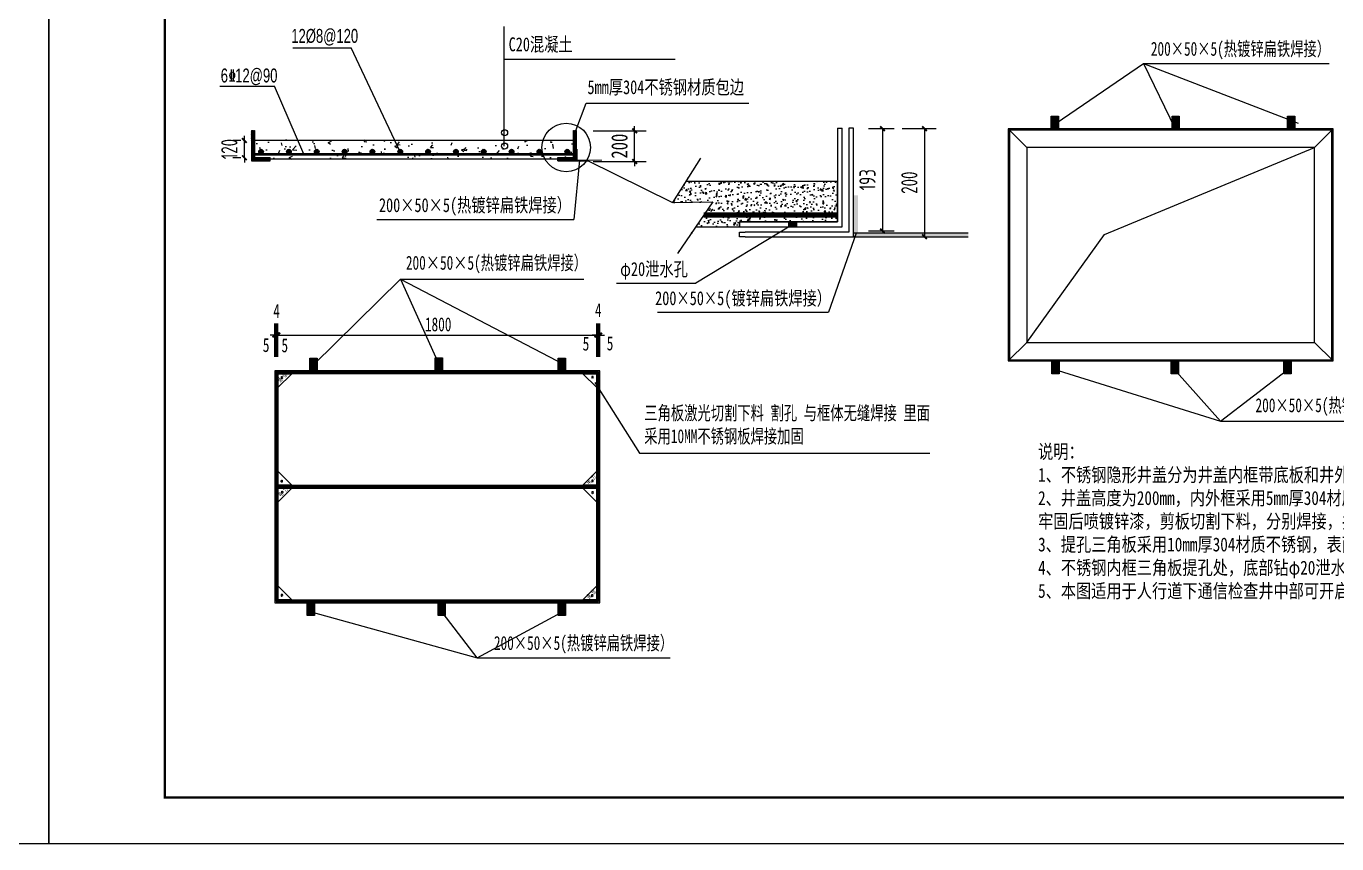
# Model space of a CAD drawing. Extents: x 66238224 to 66322224, y 84020927 to 84050627.
# Drawn here: x 66279737 to 66307982, y 84020927 to 84038544 of the extents above; entities that cross this region are included whole.
import ezdxf

# ---------------------------------------------------------------- set-up
doc = ezdxf.new("R2010")
doc.units = 0
doc.header["$LTSCALE"] = 1000
for name, color, linetype in [('fur', 8, 'Continuous'), ('GPSCOMMON', 7, 'Continuous'), ('PUB_DIM', 3, 'Continuous'), ('TK', 7, 'Continuous')]:
    doc.layers.add(name, color=color, linetype=linetype)
doc.styles.add('_TCH_DIM', font='仿宋_GB2312_0.ttf', dxfattribs={"width": 0.7})
doc.styles.add('_TEL_DIM', font='仿宋_GB2312_0.ttf', dxfattribs={"width": 0.7, "height": 3.5})
doc.styles.add('DIM_FONT', font='仿宋_GB2312_0.ttf', dxfattribs={"width": 0.7})
doc.styles.add('gpshz', font='fsdb_e.shx', dxfattribs={"width": 0.7, "bigfont": 'hztxt.shx'})
doc.styles.get("Standard").update_dxf_attribs({"font": 'tssdeng.shx', "width": 0.7, "bigfont": 'tssdchn.shx'})
doc.styles.add('仿宋', font='仿宋_GB2312_0.ttf', dxfattribs={"width": 0.75})
doc.dimstyles.new('DIMN', dxfattribs={"dimtxt": 300, "dimasz": 100, "dimexe": 250, "dimexo": 300, "dimgap": 150, "dimtad": 1, "dimdec": 0, "dimzin": 0, "dimdsep": 46, "dimtxsty": 'DIM_FONT', "dimblk": 'ARCHTICK', "dimcen": 0.09, "dimclrt": 7, "dimazin": 2, "dimtfac": 1, "dimtdec": 0, "dimtix": 1, "dimtmove": 2, "dimatfit": 3, "dimfxl": 1, "dimtolj": 1, "dimtzin": 0, "dimarcsym": 0})
doc.dimstyles.get("Standard").update_dxf_attribs({"dimscale": 100, "dimtxt": 3.5, "dimasz": 1, "dimexe": 2.5, "dimexo": 3, "dimgap": 1.5, "dimtad": 1, "dimdec": 0, "dimzin": 0, "dimdsep": 46, "dimtxsty": 'Standard', "dimblk": 'ARCHTICK', "dimcen": 0.09, "dimadec": 0, "dimazin": 0, "dimtfac": 1, "dimtdec": 0, "dimtix": 1, "dimtmove": 2, "dimatfit": 3, "dimfxl": 1, "dimtolj": 1, "dimtzin": 0, "dimarcsym": 0})
pattern_1 = [(45, (-274920400.355, -335992578.194), (-8.83883476483, 8.83883476483), []), (45, (-274920394.462, -335992578.194), (-8.83883476483, 8.83883476483), [])]
pattern_2 = [(45, (-274920008.423, -335992907.004), (-8.83883476483, 8.83883476483), []), (45, (-274920002.53, -335992907.004), (-8.83883476483, 8.83883476483), [])]
pattern_3 = [(45, (-274919408.423, -335992907.004), (-8.83883476483, 8.83883476483), []), (45, (-274919402.53, -335992907.004), (-8.83883476483, 8.83883476483), [])]
pattern_4 = [(45, (-274918808.423, -335992907.004), (-8.83883476483, 8.83883476483), []), (45, (-274918802.53, -335992907.004), (-8.83883476483, 8.83883476483), [])]
pattern_5 = [(45, (-274918208.423, -335992907.004), (-8.83883476483, 8.83883476483), []), (45, (-274918202.53, -335992907.004), (-8.83883476483, 8.83883476483), [])]
pattern_6 = [(45, (-274917608.423, -335992907.004), (-8.83883476483, 8.83883476483), []), (45, (-274917602.53, -335992907.004), (-8.83883476483, 8.83883476483), [])]
pattern_7 = [(45, (-274917008.423, -335992907.004), (-8.83883476483, 8.83883476483), []), (45, (-274917002.53, -335992907.004), (-8.83883476483, 8.83883476483), [])]
pattern_8 = [(45, (-274916408.423, -335992907.004), (-8.83883476483, 8.83883476483), []), (45, (-274916402.53, -335992907.004), (-8.83883476483, 8.83883476483), [])]
pattern_9 = [(45, (-274915808.423, -335992907.004), (-8.83883476483, 8.83883476483), []), (45, (-274915802.53, -335992907.004), (-8.83883476483, 8.83883476483), [])]
pattern_10 = [(45, (-274915208.423, -335992907.004), (-8.83883476483, 8.83883476483), []), (45, (-274915202.53, -335992907.004), (-8.83883476483, 8.83883476483), [])]
pattern_11 = [(45, (-274914608.423, -335992907.004), (-8.83883476483, 8.83883476483), []), (45, (-274914602.53, -335992907.004), (-8.83883476483, 8.83883476483), [])]
pattern_12 = [(45, (-274914008.423, -335992907.004), (-8.83883476483, 8.83883476483), []), (45, (-274914002.53, -335992907.004), (-8.83883476483, 8.83883476483), [])]

# ---------------------------------------------------------------- blocks, each defined once
blk = doc.blocks.new('_ArchTick')
at = {"color": 0, "linetype": 'ByBlock', "const_width": 0.4}
blk.add_lwpolyline([(-0.5, -0.5), (0.5, 0.5)], dxfattribs=at)
blk = doc.blocks.new('*D13')
at = {"color": 0, "lineweight": -2, "transparency": 16777216}
for p, q in [((66298618, 84036338), (66299345, 84036338)), ((66299095, 84036338), (66299095, 84034008)), ((66298618, 84034008), (66299345, 84034008))]:
    blk.add_line(p, q, dxfattribs=at)
at = {"layer": 'Defpoints', "color": 0, "transparency": 16777216}
for p in [(66298318, 84036338), (66298318, 84034008), (66299095, 84034008)]:
    blk.add_point(p, dxfattribs=at)
at = {"color": 0, "lineweight": -2, "transparency": 16777216, "xscale": 100, "yscale": 100, "zscale": 100}
for p, rotation in [((66299095, 84036338), 90), ((66299095, 84034008), 270)]:
    blk.add_blockref('_ArchTick', p, dxfattribs=dict(at, rotation=rotation))
at = {"color": 0, "transparency": 16777216, "insert": (66298770, 84035173), "char_height": 350, "attachment_point": 5, "rotation": 90}
blk.add_mtext('\\A1;200', dxfattribs=at)
blk = doc.blocks.new('*D14')
at = {"color": 0, "lineweight": -2, "ltscale": 5, "transparency": 16777216}
for p, q in [((66297886, 84036338), (66298442, 84036338)), ((66298192, 84036338), (66298192, 84034133)), ((66297886, 84034133), (66298442, 84034133))]:
    blk.add_line(p, q, dxfattribs=at)
at = {"layer": 'Defpoints', "color": 0, "ltscale": 5, "transparency": 16777216}
for p in [(66297586, 84036338), (66297586, 84034133), (66298192, 84034133)]:
    blk.add_point(p, dxfattribs=at)
at = {"color": 0, "lineweight": -2, "ltscale": 5, "transparency": 16777216, "xscale": 100, "yscale": 100, "zscale": 100}
for p, rotation in [((66298192, 84036338), 90), ((66298192, 84034133), 270)]:
    blk.add_blockref('_ArchTick', p, dxfattribs=dict(at, rotation=rotation))
at = {"color": 0, "ltscale": 5, "transparency": 16777216, "insert": (66297867, 84035236), "char_height": 350, "attachment_point": 5, "rotation": 90}
blk.add_mtext('\\A1;193', dxfattribs=at)
blk = doc.blocks.new('*D15')
at = {"color": 0, "lineweight": -2, "ltscale": 5, "transparency": 16777216}
for p, q in [((66291954, 84036290), (66293098, 84036290)), ((66292848, 84036290), (66292848, 84036390)), ((66292848, 84035629), (66292848, 84036290)), ((66291954, 84035629), (66293098, 84035629)), ((66292848, 84035629), (66292848, 84035529))]:
    blk.add_line(p, q, dxfattribs=at)
at = {"layer": 'Defpoints', "color": 0, "ltscale": 5, "transparency": 16777216}
for p in [(66291654, 84036290), (66292848, 84036290), (66291654, 84035629)]:
    blk.add_point(p, dxfattribs=at)
at = {"color": 0, "lineweight": -2, "ltscale": 5, "transparency": 16777216, "xscale": 100, "yscale": 100, "zscale": 100}
for p, rotation in [((66292848, 84036290), 270), ((66292848, 84035629), 90)]:
    blk.add_blockref('_ArchTick', p, dxfattribs=dict(at, rotation=rotation))
at = {"color": 0, "ltscale": 5, "transparency": 16777216, "insert": (66292523, 84035960), "char_height": 350, "attachment_point": 5, "rotation": 90, "style": '仿宋'}
blk.add_mtext('\\A1;200', dxfattribs=at)
blk = doc.blocks.new('*D16')
at = {"color": 0, "lineweight": -2, "ltscale": 5, "transparency": 16777216}
for p, q in [((66284439, 84036083), (66284439, 84036183)), ((66284361, 84036083), (66284189, 84036083)), ((66284439, 84035710), (66284439, 84036083)), ((66284361, 84035710), (66284189, 84035710)), ((66284439, 84035710), (66284439, 84035610))]:
    blk.add_line(p, q, dxfattribs=at)
at = {"layer": 'Defpoints', "color": 0, "ltscale": 5, "transparency": 16777216}
for p in [(66284439, 84036083), (66284661, 84036083), (66284661, 84035710)]:
    blk.add_point(p, dxfattribs=at)
at = {"color": 0, "lineweight": -2, "ltscale": 5, "transparency": 16777216, "xscale": 100, "yscale": 100, "zscale": 100}
for p, rotation in [((66284439, 84036083), 270), ((66284439, 84035710), 90)]:
    blk.add_blockref('_ArchTick', p, dxfattribs=dict(at, rotation=rotation))
at = {"color": 0, "ltscale": 5, "transparency": 16777216, "insert": (66284114, 84035897), "char_height": 350, "attachment_point": 5, "rotation": 90}
blk.add_mtext('\\A1;120', dxfattribs=at)
blk = doc.blocks.new('*D28')
at = {"layer": 'Defpoints', "color": 0, "ltscale": 5, "transparency": 16777216}
for p in [(66285121, 84031890), (66285096, 84031122), (66285121, 84031122)]:
    blk.add_point(p, dxfattribs=at)
at = {"layer": 'PUB_DIM', "color": 0, "lineweight": -2, "ltscale": 5, "transparency": 16777216}
for p, q in [((66285096, 84031422), (66285096, 84032140)), ((66285121, 84031422), (66285121, 84032140)), ((66285096, 84031890), (66284996, 84031890)), ((66285096, 84031890), (66285121, 84031890)), ((66285121, 84031890), (66285221, 84031890))]:
    blk.add_line(p, q, dxfattribs=at)
at = {"layer": 'PUB_DIM', "color": 0, "lineweight": -2, "ltscale": 5, "transparency": 16777216, "xscale": 100, "yscale": 100, "zscale": 100}
blk.add_blockref('_ArchTick', (66285096, 84031890), dxfattribs=at)
at = {"layer": 'PUB_DIM', "color": 0, "lineweight": -2, "ltscale": 5, "transparency": 16777216, "xscale": 100, "yscale": 100, "zscale": 100, "rotation": 180}
blk.add_blockref('_ArchTick', (66285121, 84031890), dxfattribs=at)
at = {"layer": 'PUB_DIM', "color": 7, "ltscale": 5, "transparency": 16777216, "insert": (66284907, 84031672), "char_height": 300, "attachment_point": 5, "style": 'DIM_FONT'}
blk.add_mtext('\\A1;5', dxfattribs=at)
blk = doc.blocks.new('*D29')
at = {"layer": 'Defpoints', "color": 0, "ltscale": 5, "transparency": 16777216}
for p in [(66285161, 84031890), (66285136, 84031122), (66285161, 84031122)]:
    blk.add_point(p, dxfattribs=at)
at = {"layer": 'PUB_DIM', "color": 0, "lineweight": -2, "ltscale": 5, "transparency": 16777216}
for p, q in [((66285136, 84031422), (66285136, 84032140)), ((66285161, 84031422), (66285161, 84032140)), ((66285136, 84031890), (66285036, 84031890)), ((66285136, 84031890), (66285161, 84031890)), ((66285161, 84031890), (66285261, 84031890))]:
    blk.add_line(p, q, dxfattribs=at)
at = {"layer": 'PUB_DIM', "color": 0, "lineweight": -2, "ltscale": 5, "transparency": 16777216, "xscale": 100, "yscale": 100, "zscale": 100}
blk.add_blockref('_ArchTick', (66285136, 84031890), dxfattribs=at)
at = {"layer": 'PUB_DIM', "color": 0, "lineweight": -2, "ltscale": 5, "transparency": 16777216, "xscale": 100, "yscale": 100, "zscale": 100, "rotation": 180}
blk.add_blockref('_ArchTick', (66285161, 84031890), dxfattribs=at)
at = {"layer": 'PUB_DIM', "color": 7, "ltscale": 5, "transparency": 16777216, "insert": (66285309, 84031667), "char_height": 300, "attachment_point": 5, "style": 'DIM_FONT'}
blk.add_mtext('\\A1;5', dxfattribs=at)
blk = doc.blocks.new('*D30')
at = {"layer": 'Defpoints', "color": 0, "ltscale": 5, "transparency": 16777216}
for p in [(66292056, 84031890), (66292031, 84031122), (66292056, 84031122)]:
    blk.add_point(p, dxfattribs=at)
at = {"layer": 'PUB_DIM', "color": 0, "lineweight": -2, "ltscale": 5, "transparency": 16777216}
for p, q in [((66292031, 84031422), (66292031, 84032140)), ((66292056, 84031422), (66292056, 84032140)), ((66292031, 84031890), (66291931, 84031890)), ((66292031, 84031890), (66292056, 84031890)), ((66292056, 84031890), (66292156, 84031890))]:
    blk.add_line(p, q, dxfattribs=at)
at = {"layer": 'PUB_DIM', "color": 0, "lineweight": -2, "ltscale": 5, "transparency": 16777216, "xscale": 100, "yscale": 100, "zscale": 100}
blk.add_blockref('_ArchTick', (66292031, 84031890), dxfattribs=at)
at = {"layer": 'PUB_DIM', "color": 0, "lineweight": -2, "ltscale": 5, "transparency": 16777216, "xscale": 100, "yscale": 100, "zscale": 100, "rotation": 180}
blk.add_blockref('_ArchTick', (66292056, 84031890), dxfattribs=at)
at = {"layer": 'PUB_DIM', "color": 7, "ltscale": 5, "transparency": 16777216, "insert": (66291800, 84031702), "char_height": 300, "attachment_point": 5, "style": 'DIM_FONT'}
blk.add_mtext('\\A1;5', dxfattribs=at)
blk = doc.blocks.new('*D31')
at = {"layer": 'Defpoints', "color": 0, "ltscale": 5, "transparency": 16777216}
for p in [(66292096, 84031890), (66292071, 84031122), (66292096, 84031122)]:
    blk.add_point(p, dxfattribs=at)
at = {"layer": 'PUB_DIM', "color": 0, "lineweight": -2, "ltscale": 5, "transparency": 16777216}
for p, q in [((66292071, 84031422), (66292071, 84032140)), ((66292096, 84031422), (66292096, 84032140)), ((66292071, 84031890), (66291971, 84031890)), ((66292071, 84031890), (66292096, 84031890)), ((66292096, 84031890), (66292196, 84031890))]:
    blk.add_line(p, q, dxfattribs=at)
at = {"layer": 'PUB_DIM', "color": 0, "lineweight": -2, "ltscale": 5, "transparency": 16777216, "xscale": 100, "yscale": 100, "zscale": 100}
blk.add_blockref('_ArchTick', (66292071, 84031890), dxfattribs=at)
at = {"layer": 'PUB_DIM', "color": 0, "lineweight": -2, "ltscale": 5, "transparency": 16777216, "xscale": 100, "yscale": 100, "zscale": 100, "rotation": 180}
blk.add_blockref('_ArchTick', (66292096, 84031890), dxfattribs=at)
at = {"layer": 'PUB_DIM', "color": 7, "ltscale": 5, "transparency": 16777216, "insert": (66292319, 84031708), "char_height": 300, "attachment_point": 5, "style": 'DIM_FONT'}
blk.add_mtext('\\A1;5', dxfattribs=at)

msp = doc.modelspace()

# ---------------------------------------------------------------- hatches: boundary and pattern name
at = {"ltscale": 5}
for color, points in [(2, [(66301828.124, 84036330.993), (66301984.896, 84036330.993), (66301984.896, 84036603.019), (66301828.124, 84036603.019)]), (2, [(66304430.17, 84036331.662), (66304586.941, 84036331.662), (66304586.941, 84036603.688), (66304430.17, 84036603.688)]), (2, [(66304477.626, 84036580.332), (66304477.626, 84036330.332), (66304502.626, 84036330.332), (66304502.626, 84036580.332)]), (2, [(66306920.569, 84036329.361), (66307077.34, 84036329.361), (66307077.34, 84036601.387), (66306920.569, 84036601.387)]), (2, [(66306972.284, 84036580.332), (66306972.284, 84036330.332), (66306997.284, 84036330.332), (66306997.284, 84036580.332)]), (2, [(66291596.779, 84035646.339), (66291621.779, 84035646.339), (66291621.779, 84035896.339), (66291596.779, 84035896.339)]), (2, [(66291594.895, 84035671.967), (66291594.895, 84035646.967), (66291844.895, 84035646.967), (66291844.895, 84035671.967)]), (2, [(66291844.895, 84035671.967), (66291844.895, 84035646.967), (66292094.895, 84035646.967), (66292094.895, 84035671.967)]), (2, [(66291894.895, 84035671.967), (66291894.895, 84035646.967), (66292144.895, 84035646.967), (66292144.895, 84035671.967)]), (2, [(66297574.174, 84034002.403), (66297664.174, 84034002.403), (66297664.174, 84034902.403), (66297574.174, 84034902.403)]), (256, [(66296336.652, 84034326.665), (66296166.393, 84034326.665), (66296166.393, 84034224.665), (66296336.652, 84034224.665)]), (2, [(66297567.393, 84034095.8), (66297567.393, 84034004.665), (66300037.889, 84034004.665), (66300037.889, 84034095.8)]), (2, [(66285850.086, 84031118.627), (66286006.858, 84031118.627), (66286006.858, 84031390.653), (66285850.086, 84031390.653)]), (2, [(66285912.038, 84031371.207), (66285912.038, 84031121.207), (66285937.038, 84031121.207), (66285937.038, 84031371.207)]), (2, [(66288550.923, 84031120.384), (66288707.695, 84031120.384), (66288707.695, 84031392.41), (66288550.923, 84031392.41)]), (2, [(66288672.012, 84031371.207), (66288672.012, 84031121.207), (66288697.012, 84031121.207), (66288697.012, 84031371.207)]), (2, [(66291204.133, 84031117.832), (66291360.905, 84031117.832), (66291360.905, 84031389.858), (66291204.133, 84031389.858)]), (2, [(66291342.855, 84031371.207), (66291342.855, 84031121.207), (66291367.855, 84031121.207), (66291367.855, 84031371.207)]), (2, [(66301843.482, 84031053.716), (66302000.253, 84031053.716), (66302000.253, 84031325.742), (66301843.482, 84031325.742)]), (2, [(66304413.604, 84031051.875), (66304570.375, 84031051.875), (66304570.375, 84031323.902), (66304413.604, 84031323.902)]), (2, [(66304477.626, 84031331.648), (66304477.626, 84031081.648), (66304502.626, 84031081.648), (66304502.626, 84031331.648)]), (2, [(66306838.688, 84031051.791), (66306995.46, 84031051.791), (66306995.46, 84031323.818), (66306838.688, 84031323.818)]), (2, [(66306896.613, 84031331.648), (66306896.613, 84031081.648), (66306921.613, 84031081.648), (66306921.613, 84031331.648)]), (2, [(66285790.553, 84025849.717), (66285947.324, 84025849.717), (66285947.324, 84026121.744), (66285790.553, 84026121.744)]), (2, [(66285912.038, 84026122.523), (66285912.038, 84025872.523), (66285937.038, 84025872.523), (66285937.038, 84026122.523)]), (2, [(66288611.492, 84025849.717), (66288768.264, 84025849.717), (66288768.264, 84026121.744), (66288611.492, 84026121.744)]), (2, [(66288672.012, 84026122.523), (66288672.012, 84025872.523), (66288697.012, 84025872.523), (66288697.012, 84026122.523)]), (2, [(66291204.133, 84025849.717), (66291360.905, 84025849.717), (66291360.905, 84026121.744), (66291204.133, 84026121.744)]), (2, [(66291267.184, 84026122.523), (66291267.184, 84025872.523), (66291292.184, 84025872.523), (66291292.184, 84026122.523)])]:
    msp.add_hatch(color=color, dxfattribs=at).paths.add_polyline_path(points)
h = msp.add_hatch(dxfattribs=at)
h.set_pattern_fill('金属', color=256, scale=5, style=0)
h.set_pattern_definition(pattern_1)
h.paths.add_polyline_path([(66284659.895, 84036296.967), (66284634.895, 84036296.967), (66284634.895, 84035686.967), (66284994.895, 84035686.967), (66284994.895, 84035711.967), (66284659.895, 84035711.967)])
h.paths.add_polyline_path([(66284619.895, 84036296.967), (66284594.895, 84036296.967), (66284594.895, 84035646.967), (66284994.895, 84035646.967), (66284994.895, 84035671.967), (66284619.895, 84035671.967)])
h = msp.add_hatch(dxfattribs=at)
h.set_pattern_fill('金属', color=256, scale=5, style=0)
h.set_pattern_definition(pattern_1)
h.paths.add_polyline_path([(66291594.895, 84036296.967), (66291569.895, 84036296.967), (66291569.895, 84035671.967), (66291194.895, 84035671.967), (66291194.895, 84035646.967), (66291594.895, 84035646.967)])
h.paths.add_polyline_path([(66291554.895, 84036296.967), (66291529.895, 84036296.967), (66291529.895, 84035711.967), (66291194.895, 84035711.967), (66291194.895, 84035686.967), (66291554.895, 84035686.967)], flags=17)
h = msp.add_hatch(dxfattribs=at)
h.set_pattern_fill('混凝土', color=256, scale=100, style=0)
h.set_pattern_definition([(50, (-274920400.35, -335992578.2), (717.2601826, -62.752135), [75, -825]), (355, (-274920400.35, -335992578.2), (-138.7513336, 752.1921337), [60, -660]), (100.4514, (-274920340.6, -335992583.4), (578.5093817, 689.4395421), [63.74019, -701.142112]), (46.1842, (-274920400.35, -335992378.2), (1067.2410486, -165.5190143), [112.5, -1237.5]), (96.6356, (-274920311.4, -335992392), (934.6627055, 974.117871), [95.610288, -1051.713]), (351.1842, (-274920400.4, -335992378.2), (934.6619451, 974.118601), [90, -990]), (21, (-274920300.35, -335992428.2), (596.9070521, -402.61889067), [75, -825]), (326, (-274920300.35, -335992428.2), (243.3153319, 725.150045), [60, -660]), (71.4514, (-274920250.6, -335992461.75), (840.2226286, 322.5304967), [63.74019, -701.142112]), (37.5, (-274920400.35, -335992578.2), (12.15985532, 332.89385383), [0, -652, 0, -670, 0, -662.5]), (7.5, (-274920400.35, -335992578.2), (263.06953744, 394.41171188), [0, -382, 0, -637, 0, -252.5]), (327.5, (-274920623.35, -335992578.2), (533.82243617, -22.55487173), [0, -250, 0, -780, 0, -1035]), (317.5, (-274920723.35, -335992578.2), (583.18616934, 100.10498233), [0, -325, 0, -518, 0, -735])])
h.paths.add_polyline_path([(66291194.895, 84035686.967), (66291194.895, 84035711.967), (66291529.895, 84035711.967), (66291529.895, 84036086.967), (66284659.895, 84036086.967), (66284659.895, 84035711.967), (66284994.895, 84035711.967), (66284994.895, 84035686.967)])
h = msp.add_hatch(dxfattribs=at)
h.set_pattern_fill('金属', color=256, scale=5, style=0)
h.set_pattern_definition([(45, (-274920608.423, -335992907.004), (-8.83883476483, 8.83883476483), []), (45, (-274920602.53, -335992907.004), (-8.83883476483, 8.83883476483), [])])
h.paths.add_polyline_path([(66284847.084, 84035841.693, 1), (66284747.084, 84035841.693, 1)])
h = msp.add_hatch(dxfattribs=at)
h.set_pattern_fill('金属', color=256, scale=5, style=0)
h.set_pattern_definition(pattern_2)
h.paths.add_polyline_path([(66285447.084, 84035841.693, 1), (66285347.084, 84035841.693, 1)])
h = msp.add_hatch(dxfattribs=at)
h.set_pattern_fill('金属', color=256, scale=5, style=0)
h.set_pattern_definition(pattern_2)
h.paths.add_polyline_path([(66285447.084, 84035841.693, 1), (66285347.084, 84035841.693, 1)])
h = msp.add_hatch(dxfattribs=at)
h.set_pattern_fill('金属', color=256, scale=5, style=0)
h.set_pattern_definition(pattern_2)
h.paths.add_polyline_path([(66285447.084, 84035841.693, 1), (66285347.084, 84035841.693, 1)])
h = msp.add_hatch(dxfattribs=at)
h.set_pattern_fill('金属', color=256, scale=5, style=0)
h.set_pattern_definition(pattern_3)
h.paths.add_polyline_path([(66286047.084, 84035841.693, 1), (66285947.084, 84035841.693, 1)])
h = msp.add_hatch(dxfattribs=at)
h.set_pattern_fill('金属', color=256, scale=5, style=0)
h.set_pattern_definition(pattern_3)
h.paths.add_polyline_path([(66286047.084, 84035841.693, 1), (66285947.084, 84035841.693, 1)])
h = msp.add_hatch(dxfattribs=at)
h.set_pattern_fill('金属', color=256, scale=5, style=0)
h.set_pattern_definition(pattern_3)
h.paths.add_polyline_path([(66286047.084, 84035841.693, 1), (66285947.084, 84035841.693, 1)])
h = msp.add_hatch(dxfattribs=at)
h.set_pattern_fill('金属', color=256, scale=5, style=0)
h.set_pattern_definition(pattern_4)
h.paths.add_polyline_path([(66286647.084, 84035841.693, 1), (66286547.084, 84035841.693, 1)])
h = msp.add_hatch(dxfattribs=at)
h.set_pattern_fill('金属', color=256, scale=5, style=0)
h.set_pattern_definition(pattern_4)
h.paths.add_polyline_path([(66286647.084, 84035841.693, 1), (66286547.084, 84035841.693, 1)])
h = msp.add_hatch(dxfattribs=at)
h.set_pattern_fill('金属', color=256, scale=5, style=0)
h.set_pattern_definition(pattern_4)
h.paths.add_polyline_path([(66286647.084, 84035841.693, 1), (66286547.084, 84035841.693, 1)])
h = msp.add_hatch(dxfattribs=at)
h.set_pattern_fill('金属', color=256, scale=5, style=0)
h.set_pattern_definition(pattern_5)
h.paths.add_polyline_path([(66287247.084, 84035841.693, 1), (66287147.084, 84035841.693, 1)])
h = msp.add_hatch(dxfattribs=at)
h.set_pattern_fill('金属', color=256, scale=5, style=0)
h.set_pattern_definition(pattern_5)
h.paths.add_polyline_path([(66287247.084, 84035841.693, 1), (66287147.084, 84035841.693, 1)])
h = msp.add_hatch(dxfattribs=at)
h.set_pattern_fill('金属', color=256, scale=5, style=0)
h.set_pattern_definition(pattern_5)
h.paths.add_polyline_path([(66287247.084, 84035841.693, 1), (66287147.084, 84035841.693, 1)])
h = msp.add_hatch(dxfattribs=at)
h.set_pattern_fill('金属', color=256, scale=5, style=0)
h.set_pattern_definition(pattern_6)
h.paths.add_polyline_path([(66287847.084, 84035841.693, 1), (66287747.084, 84035841.693, 1)])
h = msp.add_hatch(dxfattribs=at)
h.set_pattern_fill('金属', color=256, scale=5, style=0)
h.set_pattern_definition(pattern_6)
h.paths.add_polyline_path([(66287847.084, 84035841.693, 1), (66287747.084, 84035841.693, 1)])
h = msp.add_hatch(dxfattribs=at)
h.set_pattern_fill('金属', color=256, scale=5, style=0)
h.set_pattern_definition(pattern_6)
h.paths.add_polyline_path([(66287847.084, 84035841.693, 1), (66287747.084, 84035841.693, 1)])
h = msp.add_hatch(dxfattribs=at)
h.set_pattern_fill('金属', color=256, scale=5, style=0)
h.set_pattern_definition(pattern_7)
h.paths.add_polyline_path([(66288447.084, 84035841.693, 1), (66288347.084, 84035841.693, 1)])
h = msp.add_hatch(dxfattribs=at)
h.set_pattern_fill('金属', color=256, scale=5, style=0)
h.set_pattern_definition(pattern_7)
h.paths.add_polyline_path([(66288447.084, 84035841.693, 1), (66288347.084, 84035841.693, 1)])
h = msp.add_hatch(dxfattribs=at)
h.set_pattern_fill('金属', color=256, scale=5, style=0)
h.set_pattern_definition(pattern_7)
h.paths.add_polyline_path([(66288447.084, 84035841.693, 1), (66288347.084, 84035841.693, 1)])
h = msp.add_hatch(dxfattribs=at)
h.set_pattern_fill('金属', color=256, scale=5, style=0)
h.set_pattern_definition(pattern_8)
h.paths.add_polyline_path([(66289047.084, 84035841.693, 1), (66288947.084, 84035841.693, 1)])
h = msp.add_hatch(dxfattribs=at)
h.set_pattern_fill('金属', color=256, scale=5, style=0)
h.set_pattern_definition(pattern_8)
h.paths.add_polyline_path([(66289047.084, 84035841.693, 1), (66288947.084, 84035841.693, 1)])
h = msp.add_hatch(dxfattribs=at)
h.set_pattern_fill('金属', color=256, scale=5, style=0)
h.set_pattern_definition(pattern_8)
h.paths.add_polyline_path([(66289047.084, 84035841.693, 1), (66288947.084, 84035841.693, 1)])
h = msp.add_hatch(dxfattribs=at)
h.set_pattern_fill('金属', color=256, scale=5, style=0)
h.set_pattern_definition(pattern_9)
h.paths.add_polyline_path([(66289647.084, 84035841.693, 1), (66289547.084, 84035841.693, 1)])
h = msp.add_hatch(dxfattribs=at)
h.set_pattern_fill('金属', color=256, scale=5, style=0)
h.set_pattern_definition(pattern_9)
h.paths.add_polyline_path([(66289647.084, 84035841.693, 1), (66289547.084, 84035841.693, 1)])
h = msp.add_hatch(dxfattribs=at)
h.set_pattern_fill('金属', color=256, scale=5, style=0)
h.set_pattern_definition(pattern_9)
h.paths.add_polyline_path([(66289647.084, 84035841.693, 1), (66289547.084, 84035841.693, 1)])
h = msp.add_hatch(dxfattribs=at)
h.set_pattern_fill('金属', color=256, scale=5, style=0)
h.set_pattern_definition(pattern_10)
h.paths.add_polyline_path([(66290247.084, 84035841.693, 1), (66290147.084, 84035841.693, 1)])
h = msp.add_hatch(dxfattribs=at)
h.set_pattern_fill('金属', color=256, scale=5, style=0)
h.set_pattern_definition(pattern_10)
h.paths.add_polyline_path([(66290247.084, 84035841.693, 1), (66290147.084, 84035841.693, 1)])
h = msp.add_hatch(dxfattribs=at)
h.set_pattern_fill('金属', color=256, scale=5, style=0)
h.set_pattern_definition(pattern_10)
h.paths.add_polyline_path([(66290247.084, 84035841.693, 1), (66290147.084, 84035841.693, 1)])
h = msp.add_hatch(dxfattribs=at)
h.set_pattern_fill('金属', color=256, scale=5, style=0)
h.set_pattern_definition(pattern_11)
h.paths.add_polyline_path([(66290847.084, 84035841.693, 1), (66290747.084, 84035841.693, 1)])
h = msp.add_hatch(dxfattribs=at)
h.set_pattern_fill('金属', color=256, scale=5, style=0)
h.set_pattern_definition(pattern_11)
h.paths.add_polyline_path([(66290847.084, 84035841.693, 1), (66290747.084, 84035841.693, 1)])
h = msp.add_hatch(dxfattribs=at)
h.set_pattern_fill('金属', color=256, scale=5, style=0)
h.set_pattern_definition(pattern_11)
h.paths.add_polyline_path([(66290847.084, 84035841.693, 1), (66290747.084, 84035841.693, 1)])
h = msp.add_hatch(dxfattribs=at)
h.set_pattern_fill('金属', color=256, scale=5, style=0)
h.set_pattern_definition(pattern_12)
h.paths.add_polyline_path([(66291447.084, 84035841.693, 1), (66291347.084, 84035841.693, 1)])
h = msp.add_hatch(dxfattribs=at)
h.set_pattern_fill('金属', color=256, scale=5, style=0)
h.set_pattern_definition(pattern_12)
h.paths.add_polyline_path([(66291447.084, 84035841.693, 1), (66291347.084, 84035841.693, 1)])
h = msp.add_hatch(dxfattribs=at)
h.set_pattern_fill('金属', color=256, scale=5, style=0)
h.set_pattern_definition(pattern_12)
h.paths.add_polyline_path([(66291447.084, 84035841.693, 1), (66291347.084, 84035841.693, 1)])
at = {"layer": 'fur'}
h = msp.add_hatch(dxfattribs=at)
h.set_pattern_fill('AR-CONC', color=3, scale=40, style=0)
h.set_pattern_definition([(50, (65728143.4, 84048365.32), (286.90407, -25.10085), [30, -330]), (355, (65728143.4, 84048365.32), (-55.50053, 300.87685), [24, -264]), (100.4514, (65728167.3, 84048363.23), (231.40375, 275.77582), [25.49608, -280.45684]), (46.1842, (65728143.4, 84048445.32), (426.89642, -66.2076), [45, -495]), (96.6356, (65728178.97, 84048439.8), (373.86508, 389.64715), [38.2441, -420.6852]), (351.1842, (65728143.4, 84048445.3), (373.86478, 389.64744), [36, -396]), (21, (65728183.4, 84048425.32), (238.76282, -161.04756), [30, -330]), (326, (65728183.4, 84048425.32), (97.32613, 290.06002), [24, -264]), (71.4514, (65728203.3, 84048411.9), (336.08905, 129.0122), [25.49608, -280.45684]), (37.5, (65728143.39, 84048365.32), (4.863942, 133.157542), [0, -260.8, 0, -268, 0, -265]), (7.5, (65728143.4, 84048365.32), (105.227815, 157.764685), [0, -152.8, 0, -254.8, 0, -101]), (327.5, (65728054.19, 84048365.32), (213.528974, -9.021949), [0, -100, 0, -312, 0, -414]), (317.5, (65728014.2, 84048365.32), (233.27447, 40.04199), [0, -130, 0, -207.2, 0, -294])])
edge = h.paths.add_edge_path()
edge.add_line((66294165.89, 84034224.665), (66295111.393, 84034224.665))
edge.add_line((66295111.393, 84034224.665), (66295111.393, 84034326.665))
edge.add_line((66295111.393, 84034326.665), (66297221.393, 84034326.665))
edge.add_line((66297221.393, 84034326.665), (66297221.393, 84035200.665))
edge.add_line((66297221.393, 84035200.665), (66293954.312, 84035200.665))
edge.add_line((66294265.393, 84035704.665), (66293663.393, 84034746.665))
edge.add_line((66293663.393, 84034746.665), (66294533.393, 84034758.665))
edge.add_line((66294533.393, 84034758.665), (66293775.393, 84033646.665))

# ---------------------------------------------------------------- linework, layer by layer
at = {"color": 3, "ltscale": 5}
for p, q in [((66290039.525, 84035957.145), (66290039.525, 84038541.204)), ((66301936.578, 84036458.032), (66303817.178, 84037740.77)), ((66303817.178, 84037740.77), (66307817.909, 84037740.77)), ((66303817.178, 84037740.77), (66304501.507, 84036330.869)), ((66303817.178, 84037740.77), (66307148.214, 84036457.787)), ((66291661.921, 84035660.529), (66291536.912, 84034376.884)), ((66287290.507, 84034376.884), (66291536.912, 84034376.884)), ((66296257.857, 84034270.93), (66294165.219, 84033009.935)), ((66297622.395, 84034081.6), (66297027.494, 84032381.737)), ((66285931.213, 84031248.907), (66287804.34, 84033096.456)), ((66287804.34, 84033096.456), (66291757.359, 84033096.456)), ((66287804.34, 84033096.456), (66288695.893, 84031121.744)), ((66287804.34, 84033096.456), (66291342.6, 84031248.662)), ((66292455.774, 84033009.935), (66294165.219, 84033009.935)), ((66293342.834, 84032381.737), (66297027.494, 84032381.737)), ((66301979.891, 84031123.42), (66305478.759, 84030035.208)), ((66305478.759, 84030035.208), (66304526.253, 84031095.548)), ((66305478.759, 84030035.208), (66306900.034, 84031127.797)), ((66305478.759, 84030035.208), (66310103.032, 84030035.208)), ((66285929.709, 84025914.295), (66289451.754, 84024934.749)), ((66289451.754, 84024934.749), (66288720.639, 84025886.423)), ((66289451.754, 84024934.749), (66291281.046, 84025918.672)), ((66289451.754, 84024934.749), (66293611.379, 84024934.749))]:
    msp.add_line(p, q, dxfattribs=at)
for p, q in [((66284594.895, 84036296.967), (66284594.895, 84035646.967)), ((66284619.895, 84036296.967), (66284619.895, 84035671.967)), ((66284634.895, 84036296.967), (66284634.895, 84035686.967)), ((66284659.895, 84036296.967), (66284659.895, 84035711.967)), ((66291529.895, 84035711.967), (66291529.895, 84036296.967)), ((66291554.895, 84035686.967), (66291554.895, 84036296.967)), ((66291569.895, 84035671.967), (66291569.895, 84036296.967)), ((66291594.895, 84035646.967), (66291594.895, 84036296.967)), ((66307901.507, 84036330.869), (66300901.507, 84036330.869)), ((66300901.507, 84036330.869), (66300901.507, 84031330.869)), ((66307876.507, 84036305.869), (66300926.507, 84036305.869)), ((66300926.507, 84036305.869), (66300926.507, 84031355.869)), ((66307876.507, 84031355.869), (66307876.507, 84036305.869)), ((66307901.507, 84031330.869), (66307901.507, 84036330.869)), ((66307501.507, 84035930.869), (66301301.507, 84035930.869)), ((66301301.507, 84035930.869), (66301301.507, 84031730.869)), ((66307501.507, 84031730.869), (66307501.507, 84035930.869)), ((66284594.895, 84035646.967), (66284994.895, 84035646.967)), ((66284619.895, 84035671.967), (66284994.895, 84035671.967)), ((66284634.895, 84035686.967), (66284994.895, 84035686.967)), ((66284659.895, 84035711.967), (66284994.895, 84035711.967)), ((66291194.895, 84035711.967), (66291529.895, 84035711.967)), ((66291194.895, 84035686.967), (66291554.895, 84035686.967)), ((66291194.895, 84035671.967), (66291569.895, 84035671.967)), ((66291194.895, 84035646.967), (66291594.895, 84035646.967)), ((66301301.507, 84031730.869), (66307501.507, 84031730.869)), ((66300926.507, 84031355.869), (66307876.507, 84031355.869)), ((66292095.893, 84031121.744), (66285095.893, 84031121.744)), ((66285095.893, 84031121.744), (66285095.893, 84026121.744)), ((66292070.893, 84031096.744), (66285120.893, 84031096.744)), ((66285120.893, 84031096.744), (66285120.893, 84026146.744)), ((66292055.893, 84031081.744), (66285135.893, 84031081.744)), ((66285135.893, 84031081.744), (66285135.893, 84028631.744)), ((66292055.893, 84028631.744), (66292055.893, 84031081.744)), ((66292070.893, 84026146.744), (66292070.893, 84031096.744)), ((66292095.893, 84026121.744), (66292095.893, 84031121.744)), ((66300901.507, 84031330.869), (66307901.507, 84031330.869)), ((66292030.893, 84031056.744), (66285160.893, 84031056.744)), ((66285160.893, 84031056.744), (66285160.893, 84028656.744)), ((66292030.893, 84028656.744), (66292030.893, 84031056.744)), ((66285135.893, 84028631.744), (66292055.893, 84028631.744)), ((66285135.893, 84028611.744), (66292055.893, 84028611.744)), ((66285135.893, 84028611.744), (66285135.893, 84026161.744)), ((66285160.893, 84028656.744), (66292030.893, 84028656.744)), ((66285160.893, 84028586.767), (66292030.893, 84028589.244)), ((66285160.893, 84028586.767), (66285160.893, 84026186.744)), ((66292030.893, 84026186.744), (66292030.893, 84028589.244)), ((66292055.893, 84026161.744), (66292055.893, 84028611.744)), ((66285095.893, 84026121.744), (66292095.893, 84026121.744)), ((66285120.893, 84026146.744), (66292070.893, 84026146.744)), ((66285135.893, 84026161.744), (66292055.893, 84026161.744)), ((66285160.893, 84026186.744), (66292030.893, 84026186.744))]:
    msp.add_line(p, q)
at = {"ltscale": 5}
for p, q in [((66284594.895, 84036296.967), (66284619.895, 84036296.967)), ((66284634.895, 84036296.967), (66284659.895, 84036296.967)), ((66291529.895, 84036296.967), (66291554.895, 84036296.967)), ((66291569.895, 84036296.967), (66291594.895, 84036296.967)), ((66291594.895, 84035646.967), (66291594.895, 84036296.967)), ((66301301.507, 84035930.869), (66300901.507, 84036330.869)), ((66307501.507, 84035930.869), (66307901.507, 84036330.869)), ((66284659.895, 84036086.967), (66291529.895, 84036086.967)), ((66284594.895, 84035646.967), (66284994.895, 84035646.967)), ((66284634.895, 84035686.967), (66291554.895, 84035686.967)), ((66284994.895, 84035686.967), (66284994.895, 84035711.967)), ((66284994.895, 84035646.967), (66284994.895, 84035671.967)), ((66291194.895, 84035686.967), (66291194.895, 84035711.967)), ((66291194.895, 84035646.967), (66291194.895, 84035671.967)), ((66291594.895, 84035646.967), (66291194.895, 84035646.967)), ((66291594.895, 84035646.967), (66291844.895, 84035646.967)), ((66296166.393, 84034326.665), (66296166.393, 84034224.825)), ((66296336.652, 84034326.665), (66296336.652, 84034224.825)), ((66297567.393, 84034029.665), (66297567.393, 84034004.665)), ((66301301.507, 84031730.869), (66300901.507, 84031330.869)), ((66307501.507, 84031730.869), (66307901.507, 84031330.869)), ((66285095.893, 84031121.744), (66285395.893, 84031121.744)), ((66285160.893, 84031056.744), (66285460.893, 84031056.744)), ((66285160.893, 84031056.744), (66285160.893, 84030756.744))]:
    msp.add_line(p, q, dxfattribs=at)
at = {"lineweight": 50, "ltscale": 5}
msp.add_line((66284673.734, 84035786.967), (66291517.632, 84035786.967), dxfattribs=at)
at = {"color": 2, "ltscale": 5}
for p, q in [((66297566.645, 84034095.8), (66300037.889, 84034095.8)), ((66297567.393, 84034004.665), (66300037.889, 84034004.665))]:
    msp.add_line(p, q, dxfattribs=at)
for points in [[(66301984.896, 84036330.993), (66301828.124, 84036330.993), (66301828.124, 84036607.368), (66301984.896, 84036607.368)], [(66304586.941, 84036331.662), (66304430.17, 84036331.662), (66304430.17, 84036608.037), (66304586.941, 84036608.037)], [(66307077.34, 84036329.361), (66306920.569, 84036329.361), (66306920.569, 84036605.736), (66307077.34, 84036605.736)], [(66286006.858, 84031118.627), (66285850.086, 84031118.627), (66285850.086, 84031395.002), (66286006.858, 84031395.002)], [(66288707.695, 84031120.384), (66288550.923, 84031120.384), (66288550.923, 84031396.759), (66288707.695, 84031396.759)], [(66291360.905, 84031117.832), (66291204.133, 84031117.832), (66291204.133, 84031394.207), (66291360.905, 84031394.207)], [(66302000.253, 84031053.716), (66301843.482, 84031053.716), (66301843.482, 84031330.091), (66302000.253, 84031330.091)], [(66304570.375, 84031051.875), (66304413.604, 84031051.875), (66304413.604, 84031328.25), (66304570.375, 84031328.25)], [(66306995.46, 84031051.791), (66306838.688, 84031051.791), (66306838.688, 84031328.167), (66306995.46, 84031328.167)], [(66285947.324, 84025849.717), (66285790.553, 84025849.717), (66285790.553, 84026126.092), (66285947.324, 84026126.092)], [(66288768.264, 84025849.717), (66288611.492, 84025849.717), (66288611.492, 84026126.092), (66288768.264, 84026126.092)], [(66291360.905, 84025849.717), (66291204.133, 84025849.717), (66291204.133, 84026126.092), (66291360.905, 84026126.092)]]:
    msp.add_lwpolyline(points, close=True, dxfattribs=at)
at = {"color": 1, "ltscale": 5}
msp.add_lwpolyline([(66301301.507, 84031730.869), (66302978.241, 84034059.908), (66307501.507, 84035930.869)], dxfattribs=at)
at = {"ltscale": 5}
for points in [[(66285160.893, 84031056.744), (66285460.893, 84031056.744), (66285160.893, 84030756.744), (66285160.893, 84031056.744)], [(66292030.893, 84031056.744), (66292030.893, 84030756.744), (66291730.893, 84031056.744), (66292030.893, 84031056.744)], [(66291993.731, 84030869.692), (66292953.013, 84029343.75), (66299213.623, 84029343.75)], [(66285160.893, 84028656.744), (66285160.893, 84028956.744), (66285460.893, 84028656.744), (66285160.893, 84028656.744)], [(66292030.893, 84028656.744), (66291730.893, 84028656.744), (66292030.893, 84028956.744), (66292030.893, 84028656.744)], [(66285160.893, 84028586.767), (66285460.893, 84028586.767), (66285160.893, 84028286.767), (66285160.893, 84028586.767)], [(66292030.893, 84028589.244), (66292030.893, 84028289.244), (66291730.893, 84028589.244), (66292030.893, 84028589.244)], [(66285160.893, 84026186.744), (66285160.893, 84026486.744), (66285460.893, 84026186.744), (66285160.893, 84026186.744)], [(66292030.893, 84026186.744), (66291730.893, 84026186.744), (66292030.893, 84026486.744), (66292030.893, 84026186.744)]]:
    msp.add_lwpolyline(points, dxfattribs=at)
for centre in [(66284797.084, 84035841.693), (66285397.084, 84035841.693), (66285397.084, 84035841.693), (66285397.084, 84035841.693), (66285997.084, 84035841.693), (66285997.084, 84035841.693), (66285997.084, 84035841.693), (66286597.084, 84035841.693), (66286597.084, 84035841.693), (66286597.084, 84035841.693), (66287197.084, 84035841.693), (66287197.084, 84035841.693), (66287197.084, 84035841.693), (66287797.084, 84035841.693), (66287797.084, 84035841.693), (66287797.084, 84035841.693), (66288397.084, 84035841.693), (66288397.084, 84035841.693), (66288397.084, 84035841.693), (66288997.084, 84035841.693), (66288997.084, 84035841.693), (66288997.084, 84035841.693), (66289597.084, 84035841.693), (66289597.084, 84035841.693), (66289597.084, 84035841.693), (66290197.084, 84035841.693), (66290197.084, 84035841.693), (66290197.084, 84035841.693), (66290797.084, 84035841.693), (66290797.084, 84035841.693), (66290797.084, 84035841.693), (66291397.084, 84035841.693), (66291397.084, 84035841.693), (66291397.084, 84035841.693)]:
    msp.add_circle(centre, 50, dxfattribs=at)
for centre, start, end in [((66285240.409, 84030968.719), 133.9582621, 316.0686621), ((66285240.643, 84030982.883), 45.8571142, 224.1514928), ((66285254.639, 84030982.949), 315.287625, 134.6852678), ((66285254.437, 84030969.088), 226.9506605, 43.0400922), ((66291933.634, 84030972.566), 133.9582621, 316.0686621), ((66291933.868, 84030986.73), 45.8571142, 224.1514928), ((66291947.865, 84030986.797), 315.287625, 134.6852678), ((66291947.662, 84030972.936), 226.9506605, 43.0400922), ((66285237.252, 84028736.249), 133.9582621, 316.0686621), ((66285237.486, 84028750.413), 45.8571142, 224.1514928), ((66285251.482, 84028750.48), 315.287625, 134.6852678), ((66285251.28, 84028736.619), 226.9506605, 43.0400922), ((66291934.424, 84028741.252), 133.9582621, 316.0686621), ((66291934.657, 84028755.416), 45.8571142, 224.1514928), ((66291948.654, 84028755.482), 315.287625, 134.6852678), ((66291948.452, 84028741.621), 226.9506605, 43.0400922), ((66285248.301, 84028498.073), 133.9582621, 316.0686621), ((66285248.535, 84028512.237), 45.8571142, 224.1514928), ((66285262.531, 84028512.304), 315.287625, 134.6852678), ((66285262.329, 84028498.443), 226.9506605, 43.0400922), ((66291936.791, 84028488.069), 133.9582621, 316.0686621), ((66291937.025, 84028502.233), 45.8571142, 224.1514928), ((66291951.022, 84028502.299), 315.287625, 134.6852678), ((66291950.819, 84028488.439), 226.9506605, 43.0400922), ((66285240.409, 84026274.454), 133.9582621, 316.0686621), ((66285240.643, 84026288.618), 45.8571142, 224.1514928), ((66285254.639, 84026288.684), 315.287625, 134.6852678), ((66285254.437, 84026274.824), 226.9506605, 43.0400922), ((66291929.688, 84026268.298), 133.9582621, 316.0686621), ((66291929.922, 84026282.462), 45.8571142, 224.1514928), ((66291943.919, 84026282.528), 315.287625, 134.6852678), ((66291943.716, 84026268.667), 226.9506605, 43.0400922)]:
    msp.add_arc(centre, 10, start, end, dxfattribs=at)
at = {"layer": 'fur', "color": 3}
for p, q in [((66285482.479, 84038077.916), (66286740.725, 84038077.916)), ((66287789.509, 84035849.407), (66286740.725, 84038077.916)), ((66293721.047, 84037826.7), (66290048.939, 84037826.7)), ((66283912.218, 84037250.902), (66285087.719, 84037250.902)), ((66285718.443, 84035786.967), (66285087.719, 84037250.902)), ((66291582.395, 84036296.967), (66291802.439, 84036887.053)), ((66291802.439, 84036887.053), (66295307.194, 84036887.053)), ((66297221.393, 84036344.665), (66297323.393, 84036344.665)), ((66295111.393, 84034004.665), (66295111.393, 84034106.665)), ((66295111.393, 84034106.665), (66295231.393, 84034106.665)), ((66295231.393, 84034004.665), (66295111.393, 84034004.665))]:
    msp.add_line(p, q, dxfattribs=at)
for points in [[(66297221.393, 84034224.665), (66297323.393, 84034224.665), (66297323.393, 84036344.665)], [(66297221.393, 84036344.665), (66297221.393, 84034326.665)], [(66297465.393, 84034004.665), (66297567.393, 84034004.665), (66297567.393, 84036344.665), (66297465.393, 84036344.665), (66297465.393, 84034106.665)], [(66291821.544, 84035661.252), (66293665.121, 84034748.179)], [(66294265.393, 84035704.665), (66293663.393, 84034746.665), (66294533.393, 84034758.665), (66293775.393, 84033646.665)], [(66297221.393, 84034326.665), (66297221.393, 84035200.665), (66293954.312, 84035200.665)], [(66294165.89, 84034224.665), (66295111.393, 84034224.665), (66295111.393, 84034326.665), (66297221.393, 84034326.665), (66297221.393, 84035200.665), (66293954.312, 84035200.665)], [(66294165.89, 84034224.665), (66295111.393, 84034224.665)], [(66297221.393, 84034326.665), (66295111.393, 84034326.665), (66295111.393, 84034224.665), (66297323.393, 84034224.665), (66297323.393, 84034326.665)], [(66297465.393, 84034106.665), (66295231.393, 84034106.665)], [(66295231.393, 84034004.665), (66297465.393, 84034004.665)]]:
    msp.add_lwpolyline(points, dxfattribs=at)
at = {"layer": 'fur', "color": 3, "const_width": 120}
msp.add_lwpolyline([(66294339.318, 84034476.665), (66297221.393, 84034476.665)], dxfattribs=at)
at = {"layer": 'fur', "color": 3}
for centre, radius in [((66291374.352, 84035931.665), 522.911), ((66290045.782, 84036247.684), 66), ((66290045.782, 84035961.026), 66)]:
    msp.add_circle(centre, radius, dxfattribs=at)
at = {"layer": 'GPSCOMMON', "ltscale": 5}
for p, q in [((66284157.085, 84037612.58), (66284157.085, 84037363.667)), ((66284196.004, 84037612.58), (66284196.004, 84037363.667)), ((66284235.528, 84037363.667), (66284117.56, 84037363.667))]:
    msp.add_line(p, q, dxfattribs=at)
msp.add_ellipse((66284176.544, 84037480.089), major_axis=(0, 74.084), ratio=0.687064187, dxfattribs=at)
at = {"layer": 'PUB_DIM'}
for p, q in [((66285120.893, 84031421.744), (66285120.893, 84032140.119)), ((66285135.893, 84031421.744), (66285135.893, 84032140.119)), ((66285160.893, 84031421.744), (66285160.893, 84032140.119)), ((66292030.893, 84031421.744), (66292030.893, 84032140.119)), ((66292055.893, 84031421.744), (66292055.893, 84032140.119)), ((66292070.893, 84031421.744), (66292070.893, 84032140.119)), ((66285120.893, 84031890.119), (66285020.893, 84031890.119)), ((66285120.893, 84031890.119), (66285135.893, 84031890.119)), ((66285135.893, 84031890.119), (66285235.893, 84031890.119)), ((66285160.893, 84031890.119), (66292030.893, 84031890.119)), ((66292055.893, 84031890.119), (66291955.893, 84031890.119)), ((66292055.893, 84031890.119), (66292070.893, 84031890.119)), ((66292070.893, 84031890.119), (66292170.893, 84031890.119))]:
    msp.add_line(p, q, dxfattribs=at)
at = {"layer": 'TK', "linetype": 'Continuous'}
for p, q in [((66280224.05, 84050627.281), (66280224.05, 84020927.281)), ((66280224.05, 84020927.281), (66280224.05, 84050627.281)), ((66280224.05, 84020927.281), (66238224.05, 84020927.281)), ((66322224.05, 84020927.281), (66280224.05, 84020927.281))]:
    msp.add_line(p, q, dxfattribs=at)
at = {"layer": 'TK', "linetype": 'Continuous', "const_width": 50}
msp.add_lwpolyline([(66282724.05, 84021927.281), (66282724.05, 84049627.281), (66321224.05, 84049627.281), (66321224.05, 84021927.281), (66282724.05, 84021927.281)], dxfattribs=at)

# ---------------------------------------------------------------- block references
at = {"layer": 'PUB_DIM', "xscale": 100, "yscale": 100, "zscale": 100}
for p in [(66285120.893, 84031890.119), (66292030.893, 84031890.119), (66292055.893, 84031890.119)]:
    msp.add_blockref('_ArchTick', p, dxfattribs=at)
at = {"layer": 'PUB_DIM', "xscale": 100, "yscale": 100, "zscale": 100, "rotation": 180}
for p in [(66285135.893, 84031890.119), (66285160.893, 84031890.119), (66292070.893, 84031890.119)]:
    msp.add_blockref('_ArchTick', p, dxfattribs=at)

# ---------------------------------------------------------------- texts
at = {"char_height": 300, "width": 11799.69725, "attachment_point": 1, "style": '仿宋'}
for s, insert in [('C20混凝土', (66290133.486, 84038304.32)), ('5mm厚304不锈钢材质包边', (66291833.287, 84037381.327)), ('200×50×5(热镀锌扁铁焊接）', (66287338.818, 84034839.525)), ('φ20泄水孔', (66292536.818, 84033461.599)), ('200{\\W0.7;\\C3;×}50{\\W0.7;\\C3;×}5(镀锌扁铁焊接）', (66293290.968, 84032833.923))]:
    msp.add_mtext(s, dxfattribs=dict(at, insert=insert))
at = {"char_height": 90, "attachment_point": 1}
for s, insert, width, rotation in [('通', (66285151.625, 84030914.174), 28176.85507, 53.4641445), ('信', (66285252.186, 84031015.583), 100, 53.4976309), ('力', (66291908.132, 84028816.025), 100, 53.4976309), ('力', (66285265.958, 84028549.767), 100, 53.4976309), ('电', (66291807.572, 84028714.616), 28176.85507, 53.4641445), ('电', (66285165.398, 84028448.358), 28176.85507, 53.4641445), ('通', (66291807.572, 84026244.616), 28176.85507, 53.4641445), ('信', (66291908.132, 84026346.025), 100, 53.4976309)]:
    msp.add_mtext(s, dxfattribs=dict(at, insert=insert, width=width, rotation=rotation))
at = {"ltscale": 5, "insert": (66301544.079, 84029527.859), "char_height": 300, "width": 17169.19763, "attachment_point": 1, "style": '_TCH_DIM'}
msp.add_mtext('{\\W0.8;说明：\\P1、不锈钢隐形井盖分为井盖内框带底板和井外框两个部分（井盖内铺装石材层，铺装形式按道路要求）。\\P2、井盖高度为200mm，内外框采用5mm厚304材质的不锈钢。井内框底板上纵向加12@90螺纹钢，横向加8@120圆钢，焊接牢固后喷镀锌漆，剪板切割下料，分别焊接，井盖螺纹钢全部焊接,井圈及井盖全部使用整体无缝焊接及打磨。\\P3、提孔三角板采用10mm厚304材质不锈钢，表面四个角切割梅花孔,尺寸详大样图，表面对角的三角板上有"通信"字样。\\P4、不锈钢内框三角板提孔处，底部钻φ20泄水孔。\\P5、本图适用于人行道下通信检查井中部可开启盖板。}', dxfattribs=at)
at = {"layer": 'fur', "color": 3, "char_height": 300, "attachment_point": 1, "style": '_TEL_DIM'}
for s, insert, width in [('200×50×5(热镀锌扁铁焊接）', (66303974.283, 84038207.865), 6305.48295), ('200{\\W0.75;\\C256;×}50{\\W0.75;\\C256;×}5(热镀锌扁铁焊接）', (66287919.55, 84033597.406), 4624.02084), ('200×50×5(热镀锌扁铁焊接）', (66306230.39, 84030527.721), 6305.48295), ('三角板激光切割下料 割孔 与框体无缝焊接 里面采用10MM不锈钢板焊接加固', (66293056.955, 84030360.677), 6305.48295), ('200×50×5(热镀锌扁铁焊接）', (66289816.518, 84025404.647), 6305.48295)]:
    msp.add_mtext(s, dxfattribs=dict(at, insert=insert, width=width))
at = {"layer": 'GPSCOMMON', "ltscale": 5, "style": 'gpshz', "width": 0.7}
for s, p in [('12%%c8@120', (66285449.674, 84038186.142)), ('6  12@90', (66283928.829, 84037333.152))]:
    msp.add_text(s, height=300, dxfattribs=at).set_placement(p)
at = {"layer": 'PUB_DIM', "color": 7, "char_height": 300, "attachment_point": 5, "style": 'DIM_FONT'}
for s, insert in [('\\A1;4', (66285132.471, 84032408.027)), ('\\A1;4', (66292065.614, 84032425.727)), ('1800', (66288615.108, 84032118.333))]:
    msp.add_mtext(s, dxfattribs=dict(at, insert=insert))

# ---------------------------------------------------------------- dimensions: what is measured, and where the dimension line sits
at = {"ltscale": 5}
for base, p1, p2, text, picture, middle in [((66284438.617, 84036083.333), (66284660.638, 84035710.464), (66284660.638, 84036083.333), '120', '*D16', (66284113.617, 84035896.899)), ((66298191.784, 84034133.349), (66297585.896, 84036337.958), (66297585.896, 84034133.349), '193', '*D14', (66297866.784, 84035235.654))]:
    dim = msp.add_linear_dim(base=base, p1=p1, p2=p2, angle=90, text=text, dimstyle='Standard', dxfattribs=at)
    dim.commit()
    dim.dimension.update_dxf_attribs({"geometry": picture, "text_midpoint": middle})
dim = msp.add_linear_dim(base=(66292848.334, 84036290.163), p1=(66291654.303, 84035628.885), p2=(66291654.303, 84036290.163), angle=90, text='200', dimstyle='Standard', override={"dimtad": 3, "dimtxsty": '仿宋'}, dxfattribs=at)
dim.commit()
dim.dimension.update_dxf_attribs({"geometry": '*D15', "text_midpoint": (66292523.334, 84035959.524)})
dim = msp.add_linear_dim(base=(66299094.946, 84034007.707), p1=(66298317.605, 84036337.958), p2=(66298317.605, 84034007.707), angle=90, text='200', dimstyle='Standard')
dim.commit()
dim.dimension.update_dxf_attribs({"geometry": '*D13', "text_midpoint": (66298769.946, 84035172.832)})
at = {"layer": 'PUB_DIM'}
for base, p1, p2, picture, middle in [((66285120.893, 84031890.119), (66285095.893, 84031121.744), (66285120.893, 84031121.744), '*D28', (66284906.76, 84031671.566)), ((66285160.893, 84031890.119), (66285135.893, 84031121.744), (66285160.893, 84031121.744), '*D29', (66285309.253, 84031666.949)), ((66292055.893, 84031890.119), (66292030.893, 84031121.744), (66292055.893, 84031121.744), '*D30', (66291799.653, 84031701.579)), ((66292095.893, 84031890.119), (66292070.893, 84031121.744), (66292095.893, 84031121.744), '*D31', (66292318.948, 84031708.12))]:
    dim = msp.add_linear_dim(base=base, p1=p1, p2=p2, angle=0, text='5', dimstyle='DIMN', dxfattribs=at)
    dim.commit()
    dim.dimension.update_dxf_attribs({"geometry": picture, "text_midpoint": middle, "dimtype": 161})

doc.saveas('drawing.dxf')
